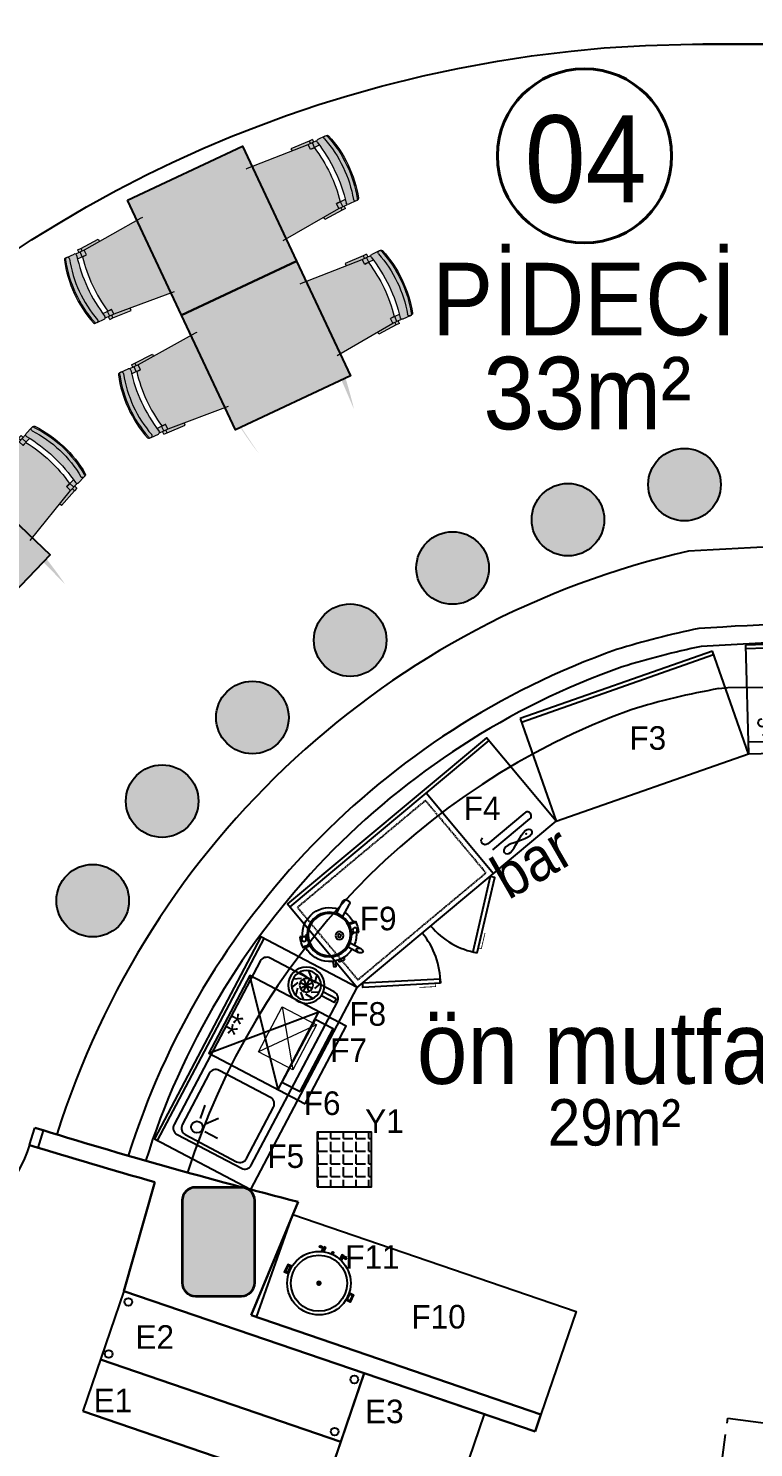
# Model space of a CAD drawing. Header units: millimetres. Extents: x -2729 to 15248, y -12439 to 5292.
# Drawn here: x 4882 to 5282, y -10263 to -9481 of the extents above; entities that cross this region are included whole.
import ezdxf

# ---------------------------------------------------------------- set-up
doc = ezdxf.new("R2010")
doc.units = ezdxf.units.MM
doc.linetypes.add('DASHED', pattern=[0.75, 0.5, -0.25])
doc.linetypes.add('HIDDENX2', pattern=[19.049999999999997, 12.7, -6.349999999999998])
for name, color, linetype in [('002 Çizgi', 7, 'Continuous'), ('kapı ABD', 55, 'Continuous'), ('S2000-002 Çizgi', 7, 'Continuous'), ('tefris', 39, 'Continuous')]:
    doc.layers.add(name, color=color, linetype=linetype)
for name, color, linetype, lineweight in [('035_Ном_пера__60', 7, 'Continuous', 35), ('antet_Ном_пера__60', 7, 'Continuous', 35), ('DUVAR', 7, 'Continuous', 30), ('tefriş', 7, 'Continuous', 25)]:
    doc.layers.add(name, color=color, linetype=linetype, lineweight=lineweight)
doc.styles.get("Standard").update_dxf_attribs({"font": 'arial.ttf'})
doc.styles.add('TAKSİM', font='GOTHIC.TTF', dxfattribs={"height": 20})
doc.styles.add('Мой Ариал', font='arial.ttf', dxfattribs={"width": 0.9})

# ---------------------------------------------------------------- blocks, each defined once
blk = doc.blocks.new('dfgbdf')
at = {"layer": 'tefris', "color": 250, "lineweight": 9}
for p, q in [((-2454111.619684269, 525210.158802735), (-2454111.651142441, 525205.7704439993)), ((-2454111.619684269, 525210.158802735), (-2454111.651142441, 525205.7704439993)), ((-2454111.619684269, 525210.158802735), (-2454111.61313714, 525211.0721156007)), ((-2454111.393876919, 525199.8079857455), (-2454111.356269388, 525205.054168995)), ((-2454108.455731259, 525205.1188426953), (-2454108.493951429, 525199.7871974818)), ((-2454075.256584268, 525204.8808529217), (-2454075.294804439, 525199.5492077086)), ((-2454072.394878949, 525199.528419445), (-2454072.357271417, 525204.7746026947)), ((-2454072.020701715, 525209.8749354146), (-2454072.052159887, 525205.4865766789)), ((-2454072.020701715, 525209.8749354146), (-2454072.052159887, 525205.4865766789)), ((-2454072.020701715, 525209.8749354146), (-2454072.014154585, 525210.7882482801)), ((-2454114.364413285, 525164.5024694676), (-2454111.393876919, 525199.8079857455)), ((-2454112.999900517, 525201.1196209646), (-2454113.57778656, 525190.2564495396)), ((-2454112.985563781, 525203.1195695786), (-2454112.999900517, 525201.1196209646)), ((-2454112.999900517, 525201.1196209646), (-2454111.384557405, 525201.1080412957)), ((-2454112.985563781, 525203.1195695786), (-2454111.370220672, 525203.107989909)), ((-2454111.393876919, 525199.8079857455), (-2454108.393953999, 525199.7864806453)), ((-2454111.375956003, 525202.3079215129), (-2454108.476030512, 525202.2871332491)), ((-2454108.377466755, 525202.0864215513), (-2454108.393953999, 525199.7864806453)), ((-2454075.378314627, 525201.8498654515), (-2454075.394801869, 525199.5499245452)), ((-2454075.394801869, 525199.5499245452), (-2454072.394878949, 525199.528419445)), ((-2454075.276883522, 525202.0491434757), (-2454072.376958031, 525202.0283552122)), ((-2454069.8998299, 525163.7397039934), (-2454072.394878949, 525199.528419445)), ((-2454070.770216322, 525200.816895326), (-2454072.385559435, 525200.828474995)), ((-2454070.75587959, 525202.8168439397), (-2454072.371222701, 525202.8284236089)), ((-2454070.75587959, 525202.8168439397), (-2454070.770216322, 525200.816895326)), ((-2454070.770216322, 525200.816895326), (-2454070.348128059, 525189.946555534)), ((-2454113.57778656, 525190.2564495396), (-2454112.198356299, 525190.2465610235)), ((-2454070.348128059, 525189.946555534), (-2454071.727558321, 525189.95644405))]:
    blk.add_line(p, q, dxfattribs=at)
for centre, radius, start, end in [((-2454110.613162832, 525211.0649472337), 1, 106.424976356534, 179.5892793318425), ((-2454092.409191321, 525148.7779265486), 65.89265889045396, 89.45884940670703, 106.2935274857314), ((-2454092.409191321, 525148.7779265486), 65.19265889045396, 89.45884940670703, 106.2935274857314), ((-2454092.112385946, 525148.7757988839), 65.19265889045396, 72.8850311529628, 89.71970926283139), ((-2454092.109199028, 525148.7757760386), 65.89265889045396, 72.8850311529628, 89.71970926283139), ((-2454073.014128892, 525210.795416647), 1, 359.5892793318426, 72.75358231075933), ((-2454110.651168134, 525205.7632756322), 1, 179.5892793318425, 282.1716553241168), ((-2454110.619709962, 525210.1516343682), 1, 179.5892793318425, 285.8993206494205), ((-2454110.95488347, 525210.5468397918), 0.6645643387296895, 128.1842560686453, 174.5564035868221), ((-2454110.477309588, 525209.903743491), 1.465455548318734, 98.72199400806039, 127.3173746617995), ((-2454092.605583447, 525121.3815767524), 85.28971260092196, 89.48851251595534, 102.0700716838015), ((-2454092.43093583, 525145.7446062912), 65.92605708526092, 89.4589154703867, 105.7679051027529), ((-2454092.305591153, 525121.3794262424), 85.28971260092196, 77.10848695473183, 89.69004613117218), ((-2454092.130943537, 525145.7424557811), 65.92605708526092, 73.41065353881503, 89.71964317462334), ((-2454073.020676022, 525209.8821037814), 1, 253.2792379985671, 359.5892793318426), ((-2454073.052134194, 525205.4937450454), 1, 257.0069033155113, 359.5892793318426), ((-2454073.169802533, 525209.636302729), 1.465455548318734, 51.8611839938373, 80.45656463648214), ((-2454072.683058072, 525210.2724862649), 0.6645643387296895, 4.622155051725973, 50.99430259902947), ((-2454092.445793999, 525122.746649585), 80.92352941175771, 77.82438813700311, 101.3541705151467), ((-2454072.892565872, 525163.5310621646), 3, 344.9838835373608, 3.987984671885633)]:
    blk.add_arc(centre, radius, start, end, dxfattribs=at)
blk = doc.blocks.new('fgvbhfgjh')
h = blk.add_hatch(color=18)
h.set_gradient(color1=(8, 8, 8), color2=(145, 145, 145), one_color=1, tint=0.4099999964237213, name='INVCURVED')
h.paths.add_polyline_path([(-2451483.19880926, 521668.8699824771), (-2451413.19880926, 521668.8699824771), (-2451413.19880926, 521598.869982477), (-2451483.19880926, 521598.869982477)])
blk.add_lwpolyline([(-2451483.19880926, 521668.8699824771), (-2451413.19880926, 521668.8699824771), (-2451413.19880926, 521598.869982477), (-2451483.19880926, 521598.869982477), (-2451483.19880926, 521668.8699824771)])
blk = doc.blocks.new('fghnfghn')
at = {"layer": 'tefris'}
h = blk.add_hatch(color=33, dxfattribs=at)
h.set_gradient(color1=(172, 159, 128), one_color=1, tint=1, name='CYLINDER')
h.paths.add_polyline_path([(-2438783.799507176, 526818.1145224876, -0.3305505333251211), (-2438782.837782191, 526818.8186977357), (-2438782.317270999, 526818.8147110696, 0.2427438629334576), (-2438782.86061547, 526818.5388357623, 0.119052518395025), (-2438783.130380352, 526817.9058075816, 0.0735875389792936), (-2438786.003190139, 526799.0371358679, 0.0735875389735171), (-2438783.374346745, 526780.1329302324, 0.1190525126681235), (-2438783.112781215, 526779.4964703373, 0.2196094287040335), (-2438782.631328232, 526779.2165383333), (-2438783.093561841, 526779.2195237952, -0.3305455976475086), (-2438784.046093083, 526779.9360626214, -0.0735875385497968), (-2438786.703163434, 526799.0432502629, -0.0735875387030554)])
edge = h.paths.add_edge_path()
edge.add_ellipse((-2438674.482077753, 526735.0793443285), major_axis=(-37.18174596169332, 119.3420201236628), ratio=0.4265283154215424, start_angle=36.98227490673816, end_angle=62.2926645416652)
edge.add_line((-2438736.835872569, 526776.5274873581), (-2438771.829590443, 526779.4467786325))
edge.add_line((-2438771.829590443, 526779.4467786327), (-2438771.810214532, 526782.4467160614))
edge.add_line((-2438771.810214531, 526782.4467160611), (-2438774.11016656, 526782.461570926))
edge.add_arc((-2438694.78172202, 526798.4495507623), 80.92352941115504, -192.13494639540033, -168.60516403509234, ccw=False)
edge.add_line((-2438773.89703154, 526815.4608826379), (-2438771.597079511, 526815.446027773))
edge.add_line((-2438771.597079511, 526815.446027773), (-2438771.5777036, 526818.4459652017))
edge.add_line((-2438771.577703599, 526818.4459652014), (-2438735.790768014, 526820.9664145211))
edge.add_arc((-2438735.580002155, 526817.9738273863), 3.000000000802632, 75.03121227363607, 94.02865014046932, ccw=False)
h.paths.add_polyline_path([(-2438776.807300152, 526780.3933686772, -0.4790289221056363), (-2438777.791890941, 526779.1852815133), (-2438782.180244559, 526779.2136248878, 0.500271849319481), (-2438781.212236043, 526780.4882343812, -0.07128175433068201), (-2438783.703226092, 526799.0238744044, -0.0712817547301692), (-2438780.973018914, 526817.5257920105, 0.5002619448420746), (-2438781.924450841, 526818.8127987366), (-2438777.536102576, 526818.7844553979, -0.4790207402578018), (-2438776.567225075, 526817.5637514996, 0.0549629285443206), (-2438778.70336912, 526798.9915814451, 0.054962927260355)])
h.paths.add_polyline_path([(-2438786.003190139, 526799.0371358679, -0.0735875389792797), (-2438783.130380352, 526817.9058075816, -0.1254224069759553), (-2438782.838281838, 526818.5680691793, -0.2281353875295868), (-2438782.317270999, 526818.8147110696), (-2438781.924482533, 526818.8127989413), (-2438781.924450849, 526818.8127987366, -0.4988503369004011), (-2438780.971731691, 526817.5301235444, 0.071298977506095), (-2438783.703226092, 526799.0238744044, 0.0712989770642944), (-2438781.211004879, 526780.4838865926, -0.4988602312897345), (-2438782.180244559, 526779.2136248879), (-2438782.631328233, 526779.2165383338, -0.205143870496195), (-2438783.090827014, 526779.4669508201, -0.1254224130629383), (-2438783.374346745, 526780.1329302324, -0.0735875389735347)])
h.paths.add_polyline_path([(-2438762.267597153, 526778.6490856385), (-2438762.276506621, 526777.2696487075), (-2438773.140085462, 526777.8398245121), (-2438773.129652279, 526779.4551754353), (-2438771.829590443, 526779.4467786327)])
h.paths.add_polyline_path([(-2438761.997294775, 526820.4995162648), (-2438762.006204243, 526819.1200793339), (-2438771.577703599, 526818.4459652014), (-2438772.877765436, 526818.4543620038), (-2438772.867332253, 526820.0697129271)])
h.paths.add_polyline_path([(-2438774.877723722, 526818.467279278), (-2438774.867290539, 526820.0826302008), (-2438772.867332253, 526820.0697129271), (-2438772.877765436, 526818.4543620038)])
h.paths.add_polyline_path([(-2438773.129652279, 526779.4551754353), (-2438773.140085462, 526777.8398245121), (-2438775.140043748, 526777.8527417867), (-2438775.129610566, 526779.4680927097)])
h.paths.add_polyline_path([(-2438774.310808252, 526782.3628647395), (-2438774.329538299, 526779.4629252253), (-2438777.075799062, 526779.4806626965, 0.2540112033113549), (-2438776.808035527, 526780.3967954175, -0.0059357257269831), (-2438777.20934128, 526782.3815857028)])
h = blk.add_hatch(color=33, dxfattribs=at)
h.set_gradient(color1=(172, 159, 128), one_color=1, tint=1, name='CYLINDER')
h.paths.add_polyline_path([(-2438771.596433646, 526815.5460256871), (-2438774.096381504, 526815.5621722797), (-2438774.077651455, 526818.4621117943), (-2438771.577703599, 526818.4459652014)])
h.paths.add_polyline_path([(-2438774.077651455, 526818.4621117943), (-2438774.096381504, 526815.5621722797), (-2438776.994914532, 526815.5808932437, -0.0059357249099136), (-2438776.568004775, 526817.5603340012, 0.254011277546088), (-2438776.823912219, 526818.4798492652)])
h.paths.add_polyline_path([(-2438771.829590443, 526779.4467786327), (-2438774.329538299, 526779.4629252253), (-2438774.310808252, 526782.3628647395), (-2438771.810860395, 526782.3467181474)])
h = blk.add_hatch(color=33, dxfattribs=at)
h.set_gradient(color1=(172, 159, 128), one_color=1, tint=1, name='CYLINDER')
h.paths.add_polyline_path([(-2438622.857560069, 526818.1145224879, 0.3305505333251211), (-2438623.819285053, 526818.8186977359), (-2438624.339796246, 526818.8147110697, -0.2427438629334576), (-2438623.796451774, 526818.5388357625, -0.119052518395025), (-2438623.526686893, 526817.9058075817, -0.0735875389792936), (-2438620.653877105, 526799.0371358681, -0.0735875389735171), (-2438623.2827205, 526780.1329302327, -0.1190525126681235), (-2438623.544286029, 526779.4964703377, -0.2196094287040335), (-2438624.025739013, 526779.2165383338), (-2438623.563505403, 526779.2195237954, 0.3305455976475086), (-2438622.610974161, 526779.9360626218, 0.0735875385497968), (-2438619.95390381, 526799.043250263, 0.0735875387030554)])
edge = h.paths.add_edge_path()
edge.add_ellipse((-2438732.174989492, 526735.0793443288), major_axis=(37.18174596169339, 119.3420201236629), ratio=0.4265283154215427, start_angle=297.7073354583348, end_angle=323.01772509326184, ccw=False)
edge.add_line((-2438669.821194675, 526776.5274873585), (-2438634.827476802, 526779.4467786329))
edge.add_line((-2438634.827476802, 526779.4467786329), (-2438634.846852714, 526782.4467160617))
edge.add_line((-2438634.846852714, 526782.4467160614), (-2438632.546900684, 526782.4615709264))
edge.add_arc((-2438711.875345224, 526798.4495507625), 80.92352941115509, 348.6051640350929, 372.1349463954003)
edge.add_line((-2438632.760035706, 526815.4608826382), (-2438635.059987734, 526815.4460277732))
edge.add_line((-2438635.059987734, 526815.4460277735), (-2438635.079363645, 526818.4459652022))
edge.add_line((-2438635.079363645, 526818.4459652016), (-2438670.866299232, 526820.9664145214))
edge.add_arc((-2438671.07706509, 526817.9738273867), 3.000000000802632, 85.97134985953069, 104.9687877263637)
h.paths.add_polyline_path([(-2438629.849767093, 526780.3933686775, 0.4790289221056363), (-2438628.865176303, 526779.1852815135), (-2438624.476822685, 526779.2136248878, -0.500271849319481), (-2438625.444831201, 526780.4882343814, 0.07128175433068201), (-2438622.953841152, 526799.0238744047, 0.0712817547301692), (-2438625.68404833, 526817.5257920105, -0.5002619448420746), (-2438624.732616403, 526818.8127987372), (-2438629.120964669, 526818.7844553979, 0.4790207402578018), (-2438630.08984217, 526817.5637514996, -0.0549629285443206), (-2438627.953698124, 526798.9915814453, -0.054962927260355)])
h.paths.add_polyline_path([(-2438620.653877105, 526799.0371358681, 0.0735875389792797), (-2438623.526686893, 526817.9058075817, 0.1254224069759553), (-2438623.818785406, 526818.5680691797, 0.2281353875295868), (-2438624.339796246, 526818.8147110697), (-2438624.732584711, 526818.8127989415), (-2438624.732616395, 526818.8127987366, 0.4988503369004011), (-2438625.685335554, 526817.5301235446, -0.071298977506095), (-2438622.953841152, 526799.0238744047, -0.0712989770642944), (-2438625.446062365, 526780.4838865926, 0.4988602312897345), (-2438624.476822685, 526779.2136248881), (-2438624.025739011, 526779.2165383343, 0.205143870496195), (-2438623.56624023, 526779.4669508203, 0.1254224130629383), (-2438623.2827205, 526780.1329302327, 0.0735875389735347)])
h.paths.add_polyline_path([(-2438644.389470092, 526778.6490856386), (-2438644.380560623, 526777.2696487079), (-2438633.516981782, 526777.8398245121), (-2438633.527414965, 526779.4551754354), (-2438634.827476802, 526779.4467786329)])
h.paths.add_polyline_path([(-2438644.65977247, 526820.499516265), (-2438644.650863001, 526819.1200793344), (-2438635.079363645, 526818.4459652016), (-2438633.779301809, 526818.4543620041), (-2438633.789734991, 526820.0697129272)])
h.paths.add_polyline_path([(-2438631.779343523, 526818.4672792784), (-2438631.789776706, 526820.082630201), (-2438633.789734991, 526820.0697129272), (-2438633.779301809, 526818.4543620041)])
h.paths.add_polyline_path([(-2438633.527414965, 526779.4551754354), (-2438633.516981782, 526777.8398245121), (-2438631.517023496, 526777.8527417871), (-2438631.527456678, 526779.4680927098)])
h.paths.add_polyline_path([(-2438632.346258994, 526782.3628647397), (-2438632.327528945, 526779.4629252255), (-2438629.581268183, 526779.4806626968, -0.2540112033113549), (-2438629.849031718, 526780.3967954178, 0.0059357257269831), (-2438629.447725964, 526782.381585703)])
h = blk.add_hatch(color=33, dxfattribs=at)
h.set_gradient(color1=(172, 159, 128), one_color=1, tint=1, name='CYLINDER')
h.paths.add_polyline_path([(-2438635.060633597, 526815.5460256875), (-2438632.560685741, 526815.5621722797), (-2438632.579415789, 526818.4621117944), (-2438635.079363645, 526818.4459652016)])
h.paths.add_polyline_path([(-2438632.579415789, 526818.4621117944), (-2438632.560685741, 526815.5621722797), (-2438629.662152712, 526815.5808932439, 0.0059357249099136), (-2438630.08906247, 526817.5603340017, -0.254011277546088), (-2438629.833155026, 526818.4798492654)])
h.paths.add_polyline_path([(-2438634.827476802, 526779.4467786329), (-2438632.327528945, 526779.4629252255), (-2438632.346258994, 526782.3628647397), (-2438634.846206849, 526782.3467181476)])
blk.add_blockref('fgvbhfgjh', (12744.8702756376, 5164.252715758979))
at = {"layer": 'tefris', "rotation": 90.0406654588503}
blk.add_blockref('dfgbdf', (-1915313.949850884, 2981262.981048794), dxfattribs=at)
at = {"layer": 'tefris', "xscale": -1, "rotation": 269.9593345411497}
blk.add_blockref('dfgbdf', (-2962092.70721636, 2981262.981048794), dxfattribs=at)
blk = doc.blocks.new('sertyaet')
at = {"layer": 'kapı ABD', "color": 7}
for p, q in [((4410.818586592068, 2180.567530215823), (4401.57979126671, 2184.394364538884)), ((4408.905169430538, 2175.948132553147), (4399.666374105183, 2179.774966876204)), ((4408.905169430538, 2175.948132553147), (4482.8155320334, 2145.333457968668)), ((4378.290494846061, 2102.037769950284), (4369.051699520697, 2105.864604273344)), ((4376.377077684535, 2097.418372287605), (4367.138282359168, 2101.245206610665))]:
    blk.add_line(p, q, dxfattribs=at)
blk.add_arc((4409.355935714396, 2174.859886477371), 79.17147385156554, 246.8972202174689, 338.1027797896597, dxfattribs=at)
blk = doc.blocks.new('A$C38740FF1')
at = {"layer": 'S2000-002 Çizgi'}
for points in [[(0, 60.00000672885471), (48.30502691809306, 16.90880549186022)], [(0, 16.90880549186022), (48.30502691809306, 60.00000672885471)], [(0, 16.90880549186022), (48.30502691809306, 16.90880549186022)]]:
    blk.add_lwpolyline(points, dxfattribs=at)
for points in [[(0, 6.7288547143e-06), (48.30502691809306, 6.7288547143e-06), (48.30502691809306, 60.00000672885471), (0, 60.00000672885471)], [(4.592155032437403, 5.636272983189883), (43.71287188565566, 5.636272983189883), (43.71287188565566, 16.90880549186022), (4.592155032437403, 16.90880549186022)]]:
    blk.add_lwpolyline(points, close=True, dxfattribs=at)
blk.add_text('**', height=12, dxfattribs=at).set_placement((14.14788149695778, 46.00697064247651))
blk = doc.blocks.new('A$C5672283B')
at = {"layer": 'S2000-002 Çizgi'}
for p, q in [((21.65765546758439, 42.7621338362335), (29.46936850613884, 43.87480164324483)), ((16.5188177258583, 37.28981326048893), (16.5188177258583, 29.39925623037493)), ((20.42747267707046, 38.95289163773418), (26.52516024680654, 33.94498822938408))]:
    blk.add_line(p, q, dxfattribs=at)
for points in [[(-2.06561057894e-05, 57.99999182405304), (125.8999793438942, 57.99999182405304), (125.8999793438942, 59.99999182405304), (-2.06561057894e-05, 59.99999182405304)], [(-2.06561057894e-05, -8.1759469595e-06), (125.8999793438942, -8.1759469595e-06), (125.8999793438942, 59.99999182405304), (-2.06561057894e-05, 59.99999182405304)]]:
    blk.add_lwpolyline(points, close=True, dxfattribs=at)
for points in [[(11.99997934389239, 5.999991824052131), (113.8999793438924, 5.99999182405304, 0.4142135623730919), (117.8999793438924, 9.999991824053039), (117.8999793438942, 49.99999182405304, 0.4142135623731057), (113.8999793438942, 53.99999182405304), (11.99997934389239, 53.99999182405304, 0.4142135623730951), (7.999979343892392, 49.99999182405304), (7.999979343892392, 9.999991824052133, 0.4142135623730844)], [(13.99997934389239, 9.999991824052133), (45.99997934389238, 9.99999182405122, 0.4142135623730951), (49.99997934389239, 13.99999182405122), (49.99997934389239, 45.99999182405122, 0.4142135623730951), (45.99997934389238, 49.99999182405122), (13.99997934389239, 49.99999182405213, 0.4142135623730951), (9.999979343892393, 45.99999182405213), (9.999979343892393, 13.99999182405213, 0.4142135623730951)]]:
    blk.add_lwpolyline(points, format="xyb", close=True, dxfattribs=at)
blk.add_circle((16.714187366249, 42.25534838439329), 3.187919533039348, dxfattribs=at)
blk = doc.blocks.new('A$C0B9E7C29')
at = {"layer": '002 Çizgi', "color": 7}
blk.add_line((143.0000051624479, 85.81555190882591), (5.1624479056e-06, 85.81555190882591), dxfattribs=at)
for points in [[(143.0000051624479, 27.81555190882591), (143.0000051624479, 87.81555190882591), (5.1624479056e-06, 87.81555190882591), (5.1624479056e-06, 27.81555190882591)], [(126.5600198634402, 30.84169062428896), (125.1030249442206, 31.01372035760596), (123.4009280759733, 31.46725329089691), (121.5354299083742, 32.10845502416964), (119.5882310910997, 32.84349115743407), (117.6410322738247, 33.5785272906985), (115.7755341062256, 34.21972902397124), (114.0734372379788, 34.67326195726219), (112.6164423187588, 34.84529169057919), (111.4726332232967, 34.67326195726219), (110.6556267265382, 34.21972902397124), (110.1654228284828, 33.5785272906985), (110.002021529131, 32.84349115743407), (110.1654228284828, 32.10845502416964), (110.6556267265382, 31.46725329089691), (111.4726332232967, 31.01372035760596), (112.6164423187588, 30.84169062428896), (114.0734372379788, 31.01372035760596), (115.7755341062256, 31.46725329089691), (117.6410322738247, 32.10845502416964), (119.5882310910997, 32.84349115743407), (121.5354299083742, 33.5785272906985), (123.4009280759733, 34.21972902397124), (125.1030249442206, 34.67326195726219), (126.5600198634402, 34.84529169057919), (127.7038289589022, 34.67326195726219), (128.5208354556612, 34.21972902397124), (129.0110393537161, 33.5785272906985), (129.1744406530674, 32.84349115743407), (129.0110393537161, 32.10845502416964), (128.5208354556612, 31.46725329089691), (127.7038289589022, 31.01372035760596)], [(36.69132451965515, 0.1504770971159814), (2.462361406592663, 25.76181412203823), (3.999041628088434, 27.81555190882591), (38.22800474115457, 2.204214883896384)], [(63.03667505241857, -4.5895783387e-06), (97.14715535096865, 25.76892309090999), (95.60101969014023, 27.81555190882591), (61.49053939159012, 2.046624228337577)]]:
    blk.add_lwpolyline(points, close=True, dxfattribs=at)
at = {"layer": '002 Çizgi', "color": 7, "linetype": 'DASHED'}
blk.add_lwpolyline([(95.0000051624479, 82.81555190882591), (3.000005162447905, 82.81555190882591), (3.000005162447905, 30.81555190882591), (95.0000051624479, 30.81555190882591)], close=True, dxfattribs=at)
at = {"layer": '002 Çizgi', "color": 7}
blk.add_lwpolyline([(98.00000516244793, 85.81555190882591), (98.00000516244793, 27.81555190882591)], dxfattribs=at)
for points in [[(132.6686699581801, 42.49722016689429), (105.9968715388345, 42.49722016689429, -1), (105.9968715388345, 46.84302415834918)], [(105.9968715388345, 38.15141617543213), (132.6686699581801, 38.15141617543213, 1), (132.6686699581801, 42.49722016689429)]]:
    blk.add_lwpolyline(points, format="xyb", dxfattribs=at)
at = {"layer": '002 Çizgi', "color": 7, "const_width": 0.4275000000000001}
for points in [[(34.43911834002165, 1.835658483579209), (33.44889324816859, 0.5122454142192511), (27.79436174841931, 4.74316855026791), (26.34651468750917, 5.826499614523527)], [(65.28108526913957, 1.695545987663763), (66.27740337445675, 0.3767138839768904), (71.9123618358858, 4.633670567201307), (73.35519720554612, 5.723667540865108)]]:
    blk.add_lwpolyline(points, dxfattribs=at)
at = {"layer": '002 Çizgi', "color": 7}
for centre, radius, start, end in [((3.999041628088434, 27.81555190882591), 42.74999999999995, 319.7550348337752, 0), ((95.60101969014023, 27.81555190882591), 42.74999999999999, 180, 220.5092126637701)]:
    blk.add_arc(centre, radius, start, end, dxfattribs=at)
blk = doc.blocks.new('A$C5CAA1821')
at = {"layer": '002 Çizgi', "color": 0, "lineweight": 20}
for p, q in [((21.41272742275032, 27.91256195877213), (-6.8944209488e-06, -2.6345269362e-06)), ((-6.8944209488e-06, 27.91256195877213), (21.41272742275032, -2.6345269362e-06))]:
    blk.add_line(p, q, dxfattribs=at)
blk.add_lwpolyline([(21.41272742275032, 27.91256195877213), (-6.8944209488e-06, 27.91256195877213), (-6.8944209488e-06, -2.6345269362e-06), (21.41272742275032, -2.6345269362e-06)], close=True, dxfattribs=at)
blk = doc.blocks.new('A$C2B7B2AEF')
at = {"layer": 'S2000-002 Çizgi'}
for p, q in [((7.90484776161429, 31.46829132771382), (5.084623333959825, 34.16906396377545)), ((8.458676482341616, 31.82405639296667), (5.611012421489249, 34.55110644502383)), ((23.36532948330569, 33.47847996069413), (25.1241399143928, 35.77641155080892)), ((24.38177260986686, 32.70050607265786), (26.14058304095397, 34.99843766277262)), ((26.08096573132298, 35.44704191642177), (25.57274416804285, 35.8360288604399)), ((25.70894435077753, 31.44480765254048), (26.73813419618909, 32.21733536292049)), ((1.549336021490488, 29.57938745690444), (1.18447790717164, 29.92879185236143)), ((2.470478893845211, 30.70698991363497), (1.549336021490488, 29.57938745690444)), ((4.407599987699541, 29.06625618412636), (3.38821627089419, 27.81839375374966)), ((4.032141968024916, 27.20174180030426), (3.38821627089419, 27.81839375374966)), ((27.62995529749697, 28.88556617456652), (28.65914514290853, 29.65809388494654)), ((27.09129986023709, 22.56427622575666), (33.7106623184618, 22.56427622575666)), ((27.09129986023709, 20.00427622575717), (33.7106623184618, 20.00427622575717)), ((12.91797378117008, 9.114806229083113), (12.91797378117008, 1.28000903954671)), ((16.75797378117022, 9.114806229083113), (16.75797378117022, 1.28000903954671)), ((21.21727107999868, 10.74449605854715), (24.06493514085105, 8.01744600648999)), ((21.77109980072601, 11.10026112380001), (24.59132422838048, 8.399488487738381)), ((25.26834757464076, 13.50229626738746), (26.28773129144611, 14.75015869776416)), ((25.64380559431538, 15.36681065120956), (26.28773129144611, 14.75015869776416)), ((27.20546866849509, 11.86156253787885), (28.12661154084981, 12.98916499460938)), ((28.12661154084981, 12.98916499460938), (28.49146965516866, 12.63976059915239)), ((14.19797378116982, 9.039546967e-06), (15.47797378117047, 9.039546967e-06))]:
    blk.add_line(p, q, dxfattribs=at)
for centre, radius in [((14.83797378117015, 21.28427622575691), 12.31999999999755), ((14.83797378117015, 21.28427622575691), 11.67999999999767), ((3.545806321078997, 30.01267663835006), 1.279999999999702), ((19.97070442089534, 19.2244367437479), 2.175999999999567), ((19.97070442089534, 19.2244367437479), 0.8959999999998217), ((26.1301412412613, 12.55587581316376), 1.279999999999702)]:
    blk.add_circle(centre, radius, dxfattribs=at)
for centre, radius, start, end in [((14.83797378117015, 21.28427622575691), 16.15999999999678, 124.8182666355079, 147.6606391854774), ((14.83797378117015, 21.28427622575691), 14.87999999999704, 4.934767980508746, 123.8207714046995), ((25.37825069603332, 35.58191807879939), 0.3199999999999363, 52.56997192851505, 142.569971928515), ((25.88647225931436, 35.19293113478125), 0.3199999999999363, 322.569971928515, 52.56997192851505), ((14.83797378117015, 21.28427622575691), 16.15999999999678, 31.21036812601288, 42.57468619865582), ((14.83797378117015, 21.28427622575691), 14.87999999999704, 146.7276262874223, 262.5863261984782), ((14.83797378117015, 21.28427622575691), 14.87999999999704, 326.7276262874223, 355.0652320194914), ((32.33771157780939, 21.28427622575691), 0.6399999999998727, 129.4184158452733, 230.5815841547266), ((34.22810940883938, 18.98437579739493), 3.617103615923392, 98.22470205782822, 129.4184158452733), ((34.22810940883938, 23.58417665411889), 3.617103615923392, 230.5815841547266, 261.7752979421717), ((33.19321522808423, 18.98437579739493), 3.617103615923392, 50.58158415472664, 81.77529794217176), ((33.19321522808423, 23.58417665411889), 3.617103615923392, 278.2247020578282, 309.4184158452733), ((35.08361305911421, 21.28427622575691), 0.6399999999998727, 309.4184158452733, 50.58158415472664), ((14.83797378117015, 21.28427622575691), 14.87999999999704, 277.4136738015218, 303.8207714046996), ((14.83797378117015, 21.28427622575691), 16.15999999999678, 304.818266635508, 327.6606391854774), ((14.19797378116982, 1.28000903954671), 1.279999999999745, 180, 270), ((15.47797378117047, 1.28000903954671), 1.279999999999745, 270, 0)]:
    blk.add_arc(centre, radius, start, end, dxfattribs=at)
blk = doc.blocks.new('A$C4AF1199D')
at = {"layer": 'S2000-002 Çizgi'}
for points in [[(5.398298399783922, 24.62678844026232), (5.793582934365075, 20.03642872537966)], [(10.19046196358522, 26.12197446750179), (7.812108126548992, 22.17595302798145)], [(14.94625202276984, 24.51484230391361), (10.70271014259015, 22.7204052093166)], [(2.400204933089298, 20.60039446509836), (5.418142582304426, 17.11905786534953)], [(6.250007820832253, 18), (13.75000782083225, 18)], [(12.58659315990735, 19.93750540995643), (7.134084447750865, 15.69714172376734)], [(7.658364898246872, 20.97446396229316), (12.41140668627577, 15.17286127327134)], [(10.17535400673296, 21.15505533376563), (10.00000782083225, 14.25)], [(17.84911841808934, 20.4192618115776), (13.361277260311, 21.4618230413671)], [(14.79217138463354, 11.3732115597395), (14.39688685005239, 15.96357127462215)], [(17.79026485132908, 15.39960553490345), (14.77232720211304, 18.88094213465229)], [(2.341351366329035, 15.58073818842422), (6.829192524106473, 14.53817695863472)], [(5.244217761647631, 11.48515769608639), (9.487759641826415, 13.2795947906834)], [(10.00000782083225, 9.878025532500033), (12.37836165786848, 13.82404697202037)]]:
    blk.add_lwpolyline(points, dxfattribs=at)
blk.add_lwpolyline([(8.750007820832252, 0), (11.25000782083225, 0), (11.25000782083225, 8), (8.750007820832252, 8)], close=True, dxfattribs=at)
for radius in [10, 8.121974467500472, 3.75]:
    blk.add_circle((10.00000782083225, 18), radius, dxfattribs=at)
blk = doc.blocks.new('A$C199769C9')
at = {"layer": 'S2000-002 Çizgi'}
for points in [[(2.481796054100414, 17.24925068658012), (-8.8936321845e-06, 17.24925068658012), (-8.8936321845e-06, 21.67172544699315), (2.481796054100414, 21.67172544699315)], [(1.981796054100412, 17.74925068658012), (0.4999911063678156, 17.74925068658012), (0.4999911063678156, 21.17172544699315), (1.981796054100412, 21.17172544699315)], [(37.48179605410042, 17.24925068658012), (39.96360100183301, 17.24925068658012), (39.96360100183301, 21.67172544699315), (37.48179605410042, 21.67172544699315)], [(37.98179605410041, 17.74925068658012), (39.46360100183301, 17.74925068658012), (39.46360100183301, 21.17172544699315), (37.98179605410041, 21.17172544699315)], [(11.95116158312612, 0.2028412320360076), (14.61092238304536, 0.411372224747538), (14.61092238304536, 1.036973867665435), (11.95116158312612, 1.245504860376968)], [(28.01243052507471, 0.2028412320360076), (25.35266972515547, 0.411372224747538), (25.35266972515547, 1.036973867665435), (28.01243052507471, 1.245504860376968)]]:
    blk.add_lwpolyline(points, close=True, dxfattribs=at)
at = {"layer": 'S2000-002 Çizgi', "const_width": 1.5}
blk.add_lwpolyline([(19.23179605410041, 19.46048806678664, 1), (20.73179605410041, 19.46048806678664, 1)], format="xyb", close=True, dxfattribs=at)
at = {"layer": 'S2000-002 Çizgi'}
for points in [[(13.87844937432328, 3.059294228944053), (13.87844937432328, 1.094401333943096)], [(13.87844937432328, 7.3339451774e-06), (14.96975149737045, 7.3339451774e-06), (14.96975149737045, 2.693573939215639)], [(13.87844937432328, 0.3539447584698792), (13.87844937432328, 7.3339451774e-06)], [(20.02865780594402, 1.450581641063763), (20.02865780594402, 1.960550810435959)], [(25.95984241175393, 7.3339451774e-06), (24.86854028870676, 7.3339451774e-06), (24.86854028870676, 2.656627475078494)], [(25.95984241175393, 3.013209819437178), (25.95984241175393, 1.084577517996875)], [(25.95984241175393, 0.3637685744160989), (25.95984241175393, 7.3339451774e-06)]]:
    blk.add_lwpolyline(points, dxfattribs=at)
for centre, radius in [((19.98179605410041, 19.46048806678664), 17.5), ((19.98179605410041, 19.46048806678664), 15.5), ((20.08689470770332, 0.9848378701935872), 0.4693706390817172)]:
    blk.add_circle(centre, radius, dxfattribs=at)
blk = doc.blocks.new('A$C34EC4B2C')
at = {"layer": 'S2000-002 Çizgi'}
for p, q in [((80.83130633859035, 87.66506244888112), (46.60234322552789, 62.05372542395885)), ((77.5888750671038, 87.30329413177785), (71.93434356735452, 83.0723709957219)), ((78.57910015895686, 85.97988106241789), (77.5888750671038, 87.30329413177785)), ((82.36798656008978, 85.61132466209344), (80.83130633859035, 87.66506244888112)), ((104.6528465354895, 85.76891531765975), (106.1989821963179, 87.81554413557566)), ((106.1989821963179, 87.81554413557566), (140.309462494868, 62.04661645508711)), ((108.4433924130389, 86.11999355834084), (109.4397105183561, 87.43882566202768)), ((109.4397105183561, 87.43882566202768), (115.0746689797815, 83.18186897878874)), ((150.6305212105253, 85.76891531765975), (152.1766568713537, 87.81554413557566)), ((152.1766568713537, 87.81554413557566), (186.2871371699039, 62.04661645508711)), ((154.4210670880748, 86.11999355834084), (155.4173851933919, 87.43882566202768)), ((155.4173851933919, 87.43882566202768), (161.052343654821, 83.18186897878874)), ((48.13902344702364, 59.99998763717119), (82.36798656008978, 85.61132466209344)), ((71.93434356735452, 83.0723709957219), (70.48649650644438, 81.98903993147356)), ((138.7633268340396, 59.99998763717119), (104.6528465354895, 85.76891531765975)), ((115.0746689797815, 83.18186897878874), (116.5175043494455, 82.09187200512494)), ((184.7410015090754, 59.99998763717119), (150.6305212105253, 85.76891531765975)), ((161.052343654821, 83.18186897878874), (162.4951790244813, 82.09187200512494)), ((7.2352304414e-06, -1.23628288122e-05), (7.2352304414e-06, 59.99998763717119)), ((7.2352304414e-06, 59.99998763717119), (188.0000072352304, 59.99998763717119)), ((12.00202360191542, 54.97204838857395), (12.16542490126448, 55.7070845218386)), ((12.16542490126448, 54.23701225530927), (12.00202360191542, 54.97204838857395)), ((12.16542490126448, 55.7070845218386), (12.65562879931894, 56.34828625510087)), ((12.65562879931894, 56.34828625510087), (13.4726352960788, 56.8018191883875)), ((16.07343931075957, 56.8018191883875), (17.77553617900776, 56.34828625510087)), ((17.77553617900776, 56.34828625510087), (19.64103434660865, 55.70708452182404)), ((19.64103434660865, 55.70708452182404), (21.58823316388225, 54.97204838855939)), ((21.58823316388225, 54.97204838855939), (19.64103434660865, 54.23701225529472)), ((23.53543198115585, 55.70708452182404), (21.58823316388225, 54.97204838855939)), ((21.58823316388225, 54.97204838855939), (23.53543198115585, 54.23701225529472)), ((25.40093014875675, 56.34828625510087), (23.53543198115585, 55.70708452182404)), ((27.10302701700495, 56.8018191883875), (25.40093014875675, 56.34828625510087)), ((30.52083752844192, 56.34828625510087), (29.7038310316857, 56.8018191883875)), ((31.01104142650001, 55.7070845218386), (30.52083752844192, 56.34828625510087)), ((31.17444272584908, 54.97204838857395), (31.01104142650001, 55.7070845218386)), ((31.01104142650001, 54.23701225530927), (31.17444272584908, 54.97204838857395)), ((46.10812666602213, 59.99998763717119), (46.10812666602213, -1.23628288122e-05)), ((46.60234322552789, 62.05372542395885), (48.13902344702364, 59.99998763717119)), ((48.00000723523043, 4.999987637171187), (48.00000723523043, 56.99998763717118)), ((48.00000723523043, 56.99998763717118), (185.0000072352304, 56.99998763717118)), ((140.309462494868, 62.04661645508711), (138.7633268340396, 59.99998763717119)), ((186.2871371699039, 62.04661645508711), (184.7410015090754, 59.99998763717119)), ((185.0000072352304, 56.99998763717118), (185.0000072352304, 4.999987637171159)), ((188.0000072352304, 1.999987637171159), (188.0000072352304, 59.99998763717119)), ((188.0000072352304, 59.99998763717119), (188.0000072352304, -1.23628288407e-05)), ((7.996873611617048, 49.66412337055769), (34.66867203096263, 49.66412337055769)), ((12.65562879932258, 53.59581052201789), (12.16542490126448, 54.23701225530927)), ((13.4726352960788, 53.14227758873126), (12.65562879932258, 53.59581052201789)), ((14.61644439154042, 52.97024785542268), (13.4726352960788, 53.14227758873126)), ((16.07343931075957, 53.14227758873126), (14.61644439154042, 52.97024785542268)), ((17.77553617900776, 53.59581052201789), (16.07343931075957, 53.14227758873126)), ((19.64103434660865, 54.23701225529472), (17.77553617900776, 53.59581052201789)), ((23.53543198115585, 54.23701225529472), (25.40093014875675, 53.59581052201789)), ((25.40093014875675, 53.59581052201789), (27.10302701700129, 53.14227758873126)), ((27.10302701700129, 53.14227758873126), (28.56002193622408, 52.97024785542268)), ((28.56002193622408, 52.97024785542268), (29.7038310316857, 53.14227758873126)), ((29.7038310316857, 53.14227758873126), (30.52083752844192, 53.59581052201789)), ((30.52083752844192, 53.59581052201789), (31.01104142650001, 54.23701225530927)), ((34.66867203096263, 45.3183193791028), (7.996873611617048, 45.3183193791028)), ((188.0000072352304, 1.999987637171159), (7.2352304414e-06, 1.999987637171186)), ((185.0000072352304, 4.999987637171159), (48.00000723523043, 4.999987637171187)), ((188.0000072352304, -1.23628288407e-05), (7.2352304414e-06, -1.23628288122e-05))]:
    blk.add_line(p, q, dxfattribs=at)
for centre, radius, start, end in [((48.13902344702364, 59.99998763717119), 42.74999999999995, 0, 40.24496516628835), ((138.7633268340396, 59.99998763717119), 42.74999999999999, 139.4907873368646, 180), ((184.7410015090754, 59.99998763717119), 42.74999999999999, 139.4907873368646, 180), ((34.66867203096263, 47.49122137483025), 2.172901995727443, 270, 90), ((7.996873611617048, 43.14541738337536), 2.172901995727443, 90, 270)]:
    blk.add_arc(centre, radius, start, end, dxfattribs=at)

msp = doc.modelspace()

# ---------------------------------------------------------------- hatches: boundary and pattern name
h = msp.add_hatch(color=7)
edge = h.paths.add_edge_path()
edge.add_line((4564.713760939189, -9991.173701369597), (4564.713760939183, -10036.57545686755))
edge.add_arc((4572.012840709988, -10036.57545686477), 7.299079770805293, 180.0000000217641, 270.0000000211751)
edge.add_line((4572.012840712686, -10043.87453663558), (4597.414624514469, -10043.87453663559))
edge.add_arc((4597.414624517023, -10036.57545686466), 7.299079770921253, 269.9999999799528, 359.9999999773863)
edge.add_line((4604.713704287944, -10036.57545686755), (4604.713704287957, -9991.173701369587))
edge.add_arc((4597.414624517572, -9991.173701372887), 7.299079770385106, 2.58941853e-08, 90.00000002452343)
edge.add_line((4597.414624514447, -9983.874621602501), (4572.012840712664, -9983.874621602496))
edge.add_arc((4572.012840709466, -9991.173701372772), 7.299079770276421, 89.99999997489827, 179.9999999750696)
edge = h.paths.add_edge_path()
edge.add_line((4219.70742257396, -9819.347711260889), (4219.707422573952, -9864.749466758934))
edge.add_arc((4227.006502344738, -9864.749466756173), 7.299079770786192, 180.0000000216749, 270.0000000211038)
edge.add_line((4227.006502347426, -9872.04854652696), (4252.408286149246, -9872.04854652696))
edge.add_arc((4252.408286151793, -9864.749466756066), 7.299079770891693, 269.99999998001, 359.9999999774398)
edge.add_line((4259.707365922684, -9864.74946675894), (4259.7073659227, -9819.347711260887))
edge.add_arc((4252.408286152767, -9819.34771126462), 7.299079769932178, 2.93067633e-08, 90.00000002787891)
edge.add_line((4252.408286149214, -9812.048631494688), (4227.00650234744, -9812.048631494688))
edge.add_arc((4227.006502343795, -9819.347711264523), 7.299079769834407, 89.99999997137861, 179.9999999714714)
edge = h.paths.add_edge_path()
edge.add_line((4966.713191649058, -10127.12235134791), (4966.713191649049, -10172.52410684778))
edge.add_arc((4974.01227141892, -10172.5241068441), 7.29907976987033, 180.0000000288213, 270.0000000281931)
edge.add_line((4974.012271422512, -10179.82318661398), (4999.414055238884, -10179.82318661398))
edge.add_arc((4999.414055249635, -10172.52410683669), 7.299079777281348, 269.9999999155922, 359.9999999130684)
edge.add_line((5006.713135026916, -10172.52410684777), (5006.713135026908, -10127.1223513479))
edge.add_arc((4999.414055250147, -10127.12235135938), 7.299079776762482, 9.00727843e-08, 90.00000008864137)
edge.add_line((4999.414055238854, -10119.82327158262), (4974.012271422533, -10119.82327158261))
edge.add_arc((4974.012271418436, -10127.12235135199), 7.299079769378749, 89.99999996784467, 179.999999968016)
edge = h.paths.add_edge_path()
edge.add_line((5362.712630858568, -10202.1222451396), (5362.712630858563, -10247.52400063846))
edge.add_arc((5370.011710621169, -10247.52400064205), 7.299079762607107, 179.9999999718569, 269.9999999712858)
edge.add_line((5370.01171061751, -10254.82308040465), (5395.41349446295, -10254.82308040466))
edge.add_arc((5395.41349446642, -10247.52400063466), 7.299079770005847, 269.9999999727565, 359.9999999701828)
edge.add_line((5402.712574236426, -10247.52400063845), (5402.712574236432, -10202.12224513959))
edge.add_arc((5395.413494466453, -10202.12224514329), 7.299079769978562, 2.90319009e-08, 90.00000002766468)
edge.add_line((5395.41349446293, -10194.82316537331), (5370.011710617499, -10194.82316537331))
edge.add_arc((5370.011710621169, -10202.12224513591), 7.299079762601651, 90.00000002880701, 180.0000000289248)
h.paths.add_polyline_path([(5802.714517212848, -10336.86643016659), (5827.714481804009, -10336.86643016658), (5827.71448180402, -10236.86657177827), (5802.714517212861, -10236.86657177827)])
h.paths.add_polyline_path([(5802.714516776289, -10336.86643016658), (5802.714517212839, -10236.86657177828)])
h.paths.add_polyline_path([(8647.797789735292, -8746.868570859244), (8647.797789735292, -8686.868655826975), (8587.797874704887, -8686.868655826975), (8587.797874704887, -8746.868570859244)])
h.paths.add_polyline_path([(9177.135753746667, -8893.807038165081), (9205.304009832696, -8840.830258792883), (9152.327230461446, -8812.662002701392), (9124.158974375381, -8865.63878207359)])
h.paths.add_polyline_path([(9691.025696234978, -9511.322354306947), (9747.203208367424, -9490.249221267819), (9726.130075319186, -9434.071709150849), (9669.952563186725, -9455.144842188163)])
h.paths.add_polyline_path([(9752.796188421647, -10086.86669138358), (9812.796103452083, -10086.86669138358), (9812.796103452069, -10026.86677635142), (9752.796188421633, -10026.86677635142)])
h.paths.add_polyline_path([(9752.79624224914, -10686.86592409161), (9812.79615727957, -10686.8659240916), (9812.79615727957, -10626.86600905934), (9752.79624224914, -10626.86600905933)])
h = msp.add_hatch()
h.set_pattern_fill('ANGLE', color=256)
h.set_pattern_definition([(0, (-3116.721872266853, -12830.94039662784), (0, 6.985), [5.08, -1.905]), (90, (-3116.721872266853, -12830.94039662784), (-6.985, 4.276937690724653e-16), [5.08, -1.905])])
h.paths.add_polyline_path([(5071.134083109539, -10089.45976402959), (5041.134083109539, -10089.45976402959), (5041.134083109539, -10119.45976402959), (5071.134083109539, -10119.45976402959)])
at = {"layer": 'tefris'}
h = msp.add_hatch(color=34, dxfattribs=at)
h.set_gradient(color1=(147, 87, 26), color2=(43, 26, 8), rotation=179.99999999999991, one_color=1, tint=0.1000000014901161, name='CYLINDER')
edge = h.paths.add_edge_path()
edge.add_arc((5243.597646546508, -9732.280604502557), 20, -8.914926957150499, 351.0850730428495, ccw=False)
h = msp.add_hatch(color=34, dxfattribs=at)
h.set_gradient(color1=(147, 87, 26), color2=(43, 26, 8), rotation=179.99999999999991, one_color=1, tint=0.1000000014901161, name='CYLINDER')
edge = h.paths.add_edge_path()
edge.add_arc((5179.382574512698, -9751.60438071499), 20, -8.914926957150499, 351.0850730428495, ccw=False)
h = msp.add_hatch(color=34, dxfattribs=at)
h.set_gradient(color1=(147, 87, 26), color2=(43, 26, 8), rotation=179.99999999999991, one_color=1, tint=0.1000000014901161, name='CYLINDER')
edge = h.paths.add_edge_path()
edge.add_arc((5115.775163755419, -9778.273563929564), 20, -8.914926957150499, 351.0850730428495, ccw=False)
h = msp.add_hatch(color=34, dxfattribs=at)
h.set_gradient(color1=(147, 87, 26), color2=(43, 26, 8), rotation=179.99999999999991, one_color=1, tint=0.1000000014901161, name='CYLINDER')
edge = h.paths.add_edge_path()
edge.add_arc((5059.306563205568, -9818.070830319564), 20, -8.914926957150499, 351.0850730428495, ccw=False)
h = msp.add_hatch(color=34, dxfattribs=at)
h.set_gradient(color1=(147, 87, 26), color2=(43, 26, 8), rotation=179.99999999999991, one_color=1, tint=0.1000000014901161, name='CYLINDER')
edge = h.paths.add_edge_path()
edge.add_arc((5005.451542688637, -9860.694228976725), 20, -8.914926957150499, 351.0850730428495, ccw=False)
h = msp.add_hatch(color=34, dxfattribs=at)
h.set_gradient(color1=(147, 87, 26), color2=(43, 26, 8), rotation=179.99999999999991, one_color=1, tint=0.1000000014901161, name='CYLINDER')
edge = h.paths.add_edge_path()
edge.add_arc((4955.681255885518, -9906.803515369611), 20, -8.914926957150499, 351.0850730428495, ccw=False)
h = msp.add_hatch(color=34, dxfattribs=at)
h.set_gradient(color1=(147, 87, 26), color2=(43, 26, 8), rotation=179.99999999999991, one_color=1, tint=0.1000000014901161, name='CYLINDER')
edge = h.paths.add_edge_path()
edge.add_arc((4917.416970315042, -9961.727744650547), 20, -8.914926957150499, 351.0850730428495, ccw=False)

# ---------------------------------------------------------------- linework, layer by layer
for p, q in [((5672.093376258689, -9489.324498419202), (5253.648380193989, -9489.324498419202)), ((5258.99735192495, -9824.114616617699), (5153.067265144863, -9861.309568950568)), ((5153.729860893778, -9863.196621380554), (5259.659947673865, -9826.001669047679)), ((5278.875224392478, -9880.726189517274), (5258.997351924949, -9824.114616617695)), ((5262.481213661574, -9844.795724922538), (5267.575402179872, -9844.180827429622)), ((5267.575402179872, -9844.180827429622), (5465.112126502734, -9842.716702422054)), ((5153.067265144863, -9861.309568950568), (5172.945137612393, -9917.92114185015)), ((5592.093376258689, -9872.836916981247), (5278.711837151433, -9874.301041988812)), ((5172.945137612393, -9917.92114185015), (5278.875224392479, -9880.726189517274)), ((5004.488079362492, -10121.02146694271), (5063.18248463463, -10009.57898391117)), ((4934.651735749047, -10176.9910671832), (4911.995488020004, -10243.22319261217)), ((5044.45973887796, -10288.53568807027), (5067.115986607003, -10222.30356264129)), ((5267.444637532151, -10247.05079200906), (5374.081902677719, -10261.08985409464))]:
    msp.add_line(p, q)
for points in [[(4868.724699231564, -9607.224820240997), (4883.733930801968, -9597.36164369679), (4899.434795118075, -9587.629750578713), (4913.958925779168, -9579.135516589864), (4930.323157546699, -9570.124096835905), (4947.483574489746, -9561.283147861905), (4961.225552650712, -9554.63518767595), (4978.160481754831, -9546.951433202008), (4993.711785071497, -9540.374024850078), (5008.532967864238, -9534.518520895454), (5024.313512032845, -9528.714687160806), (5041.976008955836, -9522.73126199416), (5057.904378385136, -9517.78779363091), (5076.510179908961, -9512.54352907504), (5099.52053747069, -9506.82897872423), (5118.682169446057, -9502.706462553051), (5140.526100110512, -9498.697721567849), (5159.340197086705, -9495.825476215969), (5181.162470038289, -9493.157517864605), (5199.243356109896, -9491.481155303101), (5222.055433294156, -9490.05099068603), (5248.055153417642, -9489.347257419335), (5275.015093009485, -9489.324498419202), (5672.093376258689, -9489.324498419202)], [(5007.707624529774, -10191.41265350698), (5027.725124862607, -10134.84677208196), (5183.883853050816, -10188.26451774496), (5164.464212140205, -10245.0349109698), (5007.707624529774, -10191.41265350698)]]:
    msp.add_lwpolyline(points)
for points in [[(5041.134083109539, -10119.45976402959), (5071.134083109539, -10119.45976402959), (5071.134083109539, -10089.45976402959), (5041.134083109539, -10089.45976402959)], [(5110.691864306931, -10311.19193579932), (5133.348112035988, -10244.95981037034), (5067.115986607003, -10222.30356264129), (5044.461734428254, -10288.52985437976)]]:
    msp.add_lwpolyline(points, close=True)
at = {"color": 1, "lineweight": 40, "ltscale": 0.005}
for centre in [(5188.486681830066, -9550.971086652065), (5188.486681830065, -9550.971086652065)]:
    msp.add_circle(centre, 47.9999321307744, dxfattribs=at)
for centre in [(4937.092852854332, -10182.98217960223), (4926.231814471243, -10211.68863636182), (5061.641560903767, -10225.78651664035), (5050.780522520678, -10254.49297339994)]:
    msp.add_circle(centre, 2.126410618342561)
for centre, radius, start, end in [((5451.764393426181, -13063.82589109498), 3301.199305565086, 89.76134360548777, 93.57825601154232), ((5351.360670489756, -10232.53415031196), 475.3565191231705, 102.8389891789785, 162.6358449721716), ((5451.764393426181, -13063.82589109498), 3258.394392931164, 89.76529209849186, 93.52489598491736), ((5358.989077004868, -10322.92768686057), 522.5218035856614, 101.8789207908808, 107.0146582394398), ((5358.989077004868, -10322.92768686057), 512.5218035856614, 101.9602354769934, 106.9903796413656), ((5451.764393426181, -13063.82589109498), 3248.394392931163, 89.76456955931698, 93.5119617383738), ((5350.884462379256, -10232.15202960086), 433.7560156724044, 109.5004309783038, 162.5865780135197), ((5350.884462379256, -10232.15202960086), 423.7560156724044, 109.5297366232376, 162.5865780135197), ((5333.795994464171, -10247.63505510965), 409.1030724725792, 100.0390792490913, 106.9914351829676), ((5351.360670489756, -10232.53415031196), 400.3565191231705, 110.0283846922866, 162.4191667523589)]:
    msp.add_arc(centre, radius, start, end)
for p in [(5156.314524590716, -9924.779907453332), (5063.18248463463, -10009.57898391117)]:
    msp.add_point(p)
at = {"layer": '035_Ном_пера__60', "linetype": 'Continuous', "flags": 128}
msp.add_lwpolyline([(4966.713191649058, -10127.12235134791), (4966.713191649043, -10172.52410684778, 0.4142135623699509), (4974.012271422511, -10179.82318661398), (4999.414055238882, -10179.82318661398, 0.4142135623601171), (5006.713135026916, -10172.52410684777), (5006.713135026916, -10127.1223513479, 0.4142135623660755), (4999.414055238853, -10119.82327158262), (4974.012271422525, -10119.82327158261, 0.41421356237385)], format="xyb", close=True, dxfattribs=at)
at = {"layer": 'DUVAR', "linetype": 'Continuous'}
for p, q in [((4934.651735749052, -10176.9910671832), (4951.640990057691, -10116.93279175753)), ((5004.713048475835, -10190.38828872204), (5030.635965891004, -10127.80482991074)), ((5161.227605321783, -10254.49664317393), (4934.651735749052, -10176.9910671832)), ((5164.464212140214, -10245.0349109698), (5004.713048475835, -10190.38828872204)), ((5054.169559333264, -10260.15049145785), (4921.705308475308, -10214.83799599975)), ((5044.45973887796, -10288.53568807027), (4911.995488020004, -10243.22319261217)), ((5164.464212140214, -10245.0349109698), (5161.227605321779, -10254.49664317394))]:
    msp.add_line(p, q, dxfattribs=at)
for centre, radius, start, end in [((5770.035017417751, -7223.849139644313), 2996.609685699723, 252.8336440173679, 255.7150069826542), ((5770.035017417747, -7223.849139644335), 3006.609685699701, 252.8311138592055, 254.2048798745725)]:
    msp.add_arc(centre, radius, start, end, dxfattribs=at)
at = {"layer": 'S2000-002 Çizgi', "linetype": 'HIDDENX2'}
msp.add_line((5209.890098652819, -10684.22092384503), (5267.444637532151, -10247.05079200906), dxfattribs=at)
at = {"layer": 'tefris'}
for centre in [(5243.597646546508, -9732.280604502557), (5179.382574512698, -9751.60438071499), (5115.775163755419, -9778.273563929564), (5059.306563205568, -9818.070830319564), (5005.451542688637, -9860.694228976725), (4955.681255885518, -9906.803515369611), (4917.416970315042, -9961.727744650547)]:
    msp.add_circle(centre, 19.99999999999999, dxfattribs=at)

# ---------------------------------------------------------------- block references
for name, p, rotation in [('A$C0B9E7C29', (5081.0112461525, -10030.92939821), 39.86373497737743), ('A$C5672283B', (5004.488081754231, -10121.02144485651), 62.22516972620026)]:
    msp.add_blockref(name, p, dxfattribs=dict(rotation=rotation))
at = {"xscale": -1, "rotation": 49.56888379193813}
msp.add_blockref('sertyaet', (9322.046977218375, -8126.960433597466), dxfattribs=at)
at = {"layer": '002 Çizgi', "color": 0, "lineweight": 20, "xscale": -1, "rotation": 332.2251697262033}
msp.add_blockref('A$C5CAA1821', (5027.737701430962, -10054.9736154634), dxfattribs=at)
at = {"layer": 'S2000-002 Çizgi', "xscale": -1}
for name, p, rotation in [('A$C34EC4B2C', (5277.186589293488, -9820.74996899645), 181.6127341128582), ('A$C2B7B2AEF', (5044.685163499622, -9954.66155729302), 152.2251697262035), ('A$C4AF1199D', (5055.777547954256, -10007.88715053189), 62.2251697262033)]:
    msp.add_blockref(name, p, dxfattribs=dict(at, rotation=rotation))
at = {"layer": 'S2000-002 Çizgi'}
for name, p, rotation in [('A$C38740FF1', (5034.571623690392, -10073.72582178124), 62.22516972620026), ('A$C199769C9', (5068.405884708702, -10163.35592093873), 155.2836446446757)]:
    msp.add_blockref(name, p, dxfattribs=dict(at, rotation=rotation))
at = {"layer": 'tefriş'}
for p, rotation in [((2435953.875845997, 551809.0380478702), 25.19323773094781), ((2435983.672920818, 551745.6966369908), 25.19323773094781), ((2070730.2281062, 1389096.122416658), 46.29093015664633), ((2070780.828150179, 1389047.752637359), 46.29093015664633)]:
    msp.add_blockref('fghnfghn', p, dxfattribs=dict(at, rotation=rotation))

# ---------------------------------------------------------------- texts
at = {"style": 'TAKSİM'}
for s, p in [('F3', (5213.222625828073, -9878.52443353561)), ('F4', (5121.88353736709, -9917.297271524169)), ('F9', (5064.633654046413, -9978.06021003104)), ('F8', (5058.858686550828, -10030.67737927449)), ('F7', (5048.328000460273, -10050.70582697394)), ('F6', (5033.720706904498, -10079.89983657216)), ('Y1', (5067.584786700836, -10089.84708114445)), ('F5', (5013.678195486676, -10109.09384617038)), ('F11', (5056.613858576867, -10164.71710147414)), ('F10', (5093.080405138701, -10197.65747726766)), ('E2', (4940.990890075476, -10208.83667554733)), ('E1', (4917.911073860474, -10243.85919869871)), ('E3', (5067.535596315016, -10249.88296030408))]:
    msp.add_text(s, height=13, dxfattribs=at).set_placement(p)
at = {"style": 'Мой Ариал', "width": 0.9}
msp.add_text('bar', height=24, rotation=30.00000000001032, dxfattribs=at).set_placement((5146.531642183561, -9961.553983927963))
at = {"lineweight": 40, "ltscale": 0.005, "attachment_point": 8, "style": 'Мой Ариал'}
for s, insert, char_height in [('PİDECİ', (5188.396581146681, -9650.496019332), 40), ('PİDECİ', (5188.396581146681, -9650.496019332), 40), ('33{\\fArial|b0|i0|c186|p34;m}²', (5190.067105700861, -9702.34183527287), 40), ('33{\\fArial|b0|i0|c186|p34;m}²', (5190.067105700862, -9702.34183527287), 40), ('ön mutfak', (5206.427782336956, -10063.30763936782), 40), ('29m²', (5204.911421226563, -10097.12006037276), 25.6)]:
    msp.add_mtext(s, dxfattribs=dict(at, insert=insert, char_height=char_height))
at = {"layer": 'antet_Ном_пера__60', "color": 1, "linetype": 'Continuous', "char_height": 48, "attachment_point": 8, "style": 'Мой Ариал'}
for insert in [(5189.117393244759, -9577.303474036207), (5189.11739324476, -9577.303474036205)]:
    msp.add_mtext('04', dxfattribs=dict(at, insert=insert))

doc.saveas('drawing.dxf')
